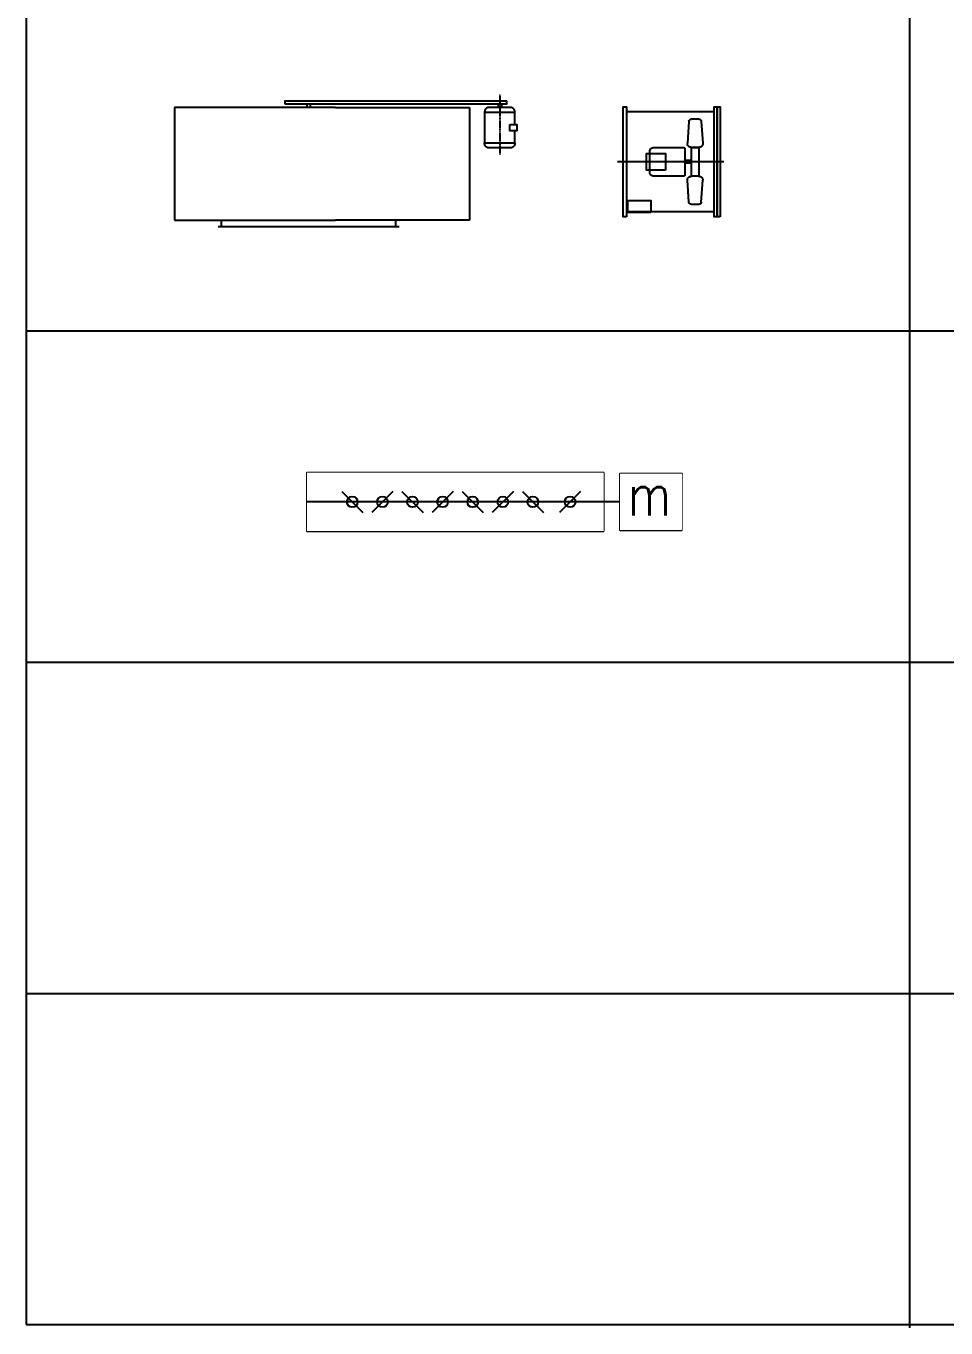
# Model space of a CAD drawing. Header units: millimetres. Extents: x -91525 to 4597779, y -698580 to 576167.
# Drawn here: x -73199 to -66951, y 503125 to 511970 of the extents above; entities that cross this region are included whole.
import ezdxf

# ---------------------------------------------------------------- set-up
doc = ezdxf.new("R2010")
doc.units = ezdxf.units.MM
doc.set_wipeout_variables(frame=1)
doc.linetypes.add('CENTER', pattern=[2, 1.25, -0.25, 0.25, -0.25])
for name, color, linetype in [('!-AC-EQUIPEMNT', 3, 'Continuous'), ('!-AC-FAN EQUIPMENT', 3, 'Continuous'), ('!-AC-VENTILATION DUCT', 30, 'Continuous'), ('EQ', 2, 'Continuous')]:
    doc.layers.add(name, color=color, linetype=linetype)
doc.styles.add('ROMANS', font='romans.shx', dxfattribs={"width": 0.7, "bigfont": 'vns.shx'})

# ---------------------------------------------------------------- blocks, each defined once
blk = doc.blocks.new('ef 111')
at = {"layer": 'EQ', "color": 1, "linetype": 'CENTER'}
blk.add_line((1000, 225), (550, 225), dxfattribs=at)
at = {"layer": 'EQ', "color": 2}
for p, q in [((925, 237.5), (900, 237.5)), ((925, 212.5), (900, 212.5)), ((900, 0), (60, 0)), ((60, 0), (60, -1000)), ((900, -1000), (900, 0)), ((10, -525), (10, -1875)), ((10, -550), (60, -550)), ((60, -2200), (60, -1000)), ((900, -1000), (900, -2200)), ((925, -1187.5), (900, -1187.5)), ((925, -1212.5), (900, -1212.5)), ((10, -1850), (60, -1850)), ((900, -2200), (60, -2200))]:
    blk.add_line(p, q, dxfattribs=at)
for points in [[(637.5, 337.5), (630, 337.5, 0.414214), (600, 307.5), (600, 142.5, 0.414214), (630, 112.5), (637.5, 112.5)], [(862.5, 337.5), (870, 337.5, -0.414214), (900, 307.5), (900, 142.5, -0.414214), (870, 112.5), (862.5, 112.5)]]:
    blk.add_lwpolyline(points, format="xyb", dxfattribs=at)
for points in [[(772.5, 337.5), (862.5, 337.5), (862.5, 112.5), (637.5, 112.5)], [(637.5, 112.5), (637.5, 337.5), (727.5, 337.5)], [(772.5, 300), (772.5, 352.5), (727.5, 352.5), (727.5, 300), (772.5, 300)]]:
    blk.add_lwpolyline(points, dxfattribs=at)
blk.add_lwpolyline([(925, -1375), (950, -1375), (950, 275), (925, 275)], close=True, dxfattribs=at)
blk = doc.blocks.new('quat treo tran mb')
at = {"layer": '!-AC-EQUIPEMNT', "linetype": 'ByBlock'}
for p, q in [((260.6, 299.8), (-264.2, 299.8)), ((260.6, -299.8), (-264.2, -299.8))]:
    blk.add_line(p, q, dxfattribs=at)
at = {"layer": '!-AC-EQUIPEMNT', "color": 8, "linetype": 'ByBlock'}
for p, q in [((109.7, 241.4), (100.9, 110.6)), ((168.5, 255.2), (124.7, 255.2)), ((183.4, 241.4), (192.2, 110.6)), ((169.8, 86.6), (123.3, 86.6)), ((317.8, 0), (-317.8, 0)), ((125.2, 7.5), (85.9, 7.5)), ((125.2, 0), (85.9, 0)), ((125.2, -7.5), (85.9, -7.5)), ((109.7, -241.4), (100.9, -110.6)), ((169.8, -86.6), (123.3, -86.6)), ((183.4, -241.4), (192.2, -110.6)), ((168.5, -255.2), (124.7, -255.2))]:
    blk.add_line(p, q, dxfattribs=at)
at = {"layer": '!-AC-EQUIPEMNT', "linetype": 'ByBlock'}
for points in [[(-264.2, 329.8), (-282.6, 329.8), (-282.6, -329.8), (-264.2, -329.8)], [(278.9, 329.8), (260.6, 329.8), (260.6, -329.8), (278.9, -329.8)], [(297.3, 329.8), (278.9, 329.8), (278.9, -329.8), (297.3, -329.8)], [(-117.6, 302.3), (-254.7, 302.3), (-254.7, 231.8), (-117.6, 231.8)]]:
    blk.add_lwpolyline(points, close=True, dxfattribs=at)
at = {"layer": '!-AC-EQUIPEMNT', "color": 8, "linetype": 'ByBlock'}
blk.add_lwpolyline([(74, 86.4), (-100.3, 86.4, 0.414214), (-124.2, 62.5), (-124.2, -62.5, 0.414214), (-100.3, -86.4), (74, -86.4, 0.414214), (85.9, -74.5), (85.9, 74.5, 0.414214)], format="xyb", close=True, dxfattribs=at)
for points in [[(168, 86.6), (125.2, 86.6), (125.2, -86.6), (168, -86.6)], [(-30.2, 49.6), (-144.2, 49.6), (-144.2, -49.6), (-30.2, -49.6)]]:
    blk.add_lwpolyline(points, close=True, dxfattribs=at)
for centre, radius, start, end in [((124.7, 240.2), 15, 90, 175.18978), ((168.5, 240.2), 15, 4.81022, 90), ((123.3, 109), 22.5, 176.13399, 270), ((169.8, 109), 22.5, 270, 3.86601), ((123.3, -109), 22.5, 90, 183.86601), ((169.8, -109), 22.5, 356.13399, 90), ((124.7, -240.2), 15, 184.81022, 270), ((168.5, -240.2), 15, 270, 355.18978)]:
    blk.add_arc(centre, radius, start, end, dxfattribs=at)

msp = doc.modelspace()

# ---------------------------------------------------------------- linework, layer by layer
at = {"layer": '!-AC-VENTILATION DUCT', "ltscale": 0.2, "elevation": 0}
for points in [[(-69275.4, 508538.7), (-69275.4, 508934.9), (-71291.4, 508934.9), (-71291.4, 508538.7)], [(-68742.7, 508545.9), (-68742.7, 508927.8), (-69165.9, 508927.8), (-69165.9, 508545.9)]]:
    msp.add_lwpolyline(points, close=True, dxfattribs=at)
at = {"color": 2}
for p, q in [((-73198.7, 539598.3), (-73198.7, 503148.3)), ((-67198.7, 539148.3), (-67198.7, 503125.2)), ((-73198.7, 509898.3), (-41698.7, 509898.3)), ((-73198.7, 507648.3), (-41698.7, 507648.3)), ((-73198.7, 505398.3), (-41698.7, 505398.3)), ((-73198.7, 503148.3), (-41698.7, 503148.3))]:
    msp.add_line(p, q, dxfattribs=at)

# ---------------------------------------------------------------- block references
at = {"layer": '!-AC-EQUIPEMNT', "xscale": -0.9107142852590187, "yscale": 0.9107142852590187, "zscale": 0.9107142857913915, "rotation": 270}
msp.add_blockref('ef 111', (-70186.9, 510596.2), dxfattribs=at)
at = {"layer": '!-AC-FAN EQUIPMENT', "xscale": -1.135893087088334, "yscale": 1.135893093422055, "zscale": 1.135893092414832, "rotation": 180}
msp.add_blockref('quat treo tran mb', (-68821.6, 511047.2), dxfattribs=at)

# ---------------------------------------------------------------- next in the draw order: wipeouts: each hides what was drawn before it
at = {"ltscale": 0.2}
msp.add_wipeout([(-69275.4, 508934.9), (-71291.4, 508934.9), (-71291.4, 508538.8), (-69275.4, 508538.8)], dxfattribs=at).dxf.layer = '!-AC-VENTILATION DUCT'
msp.add_wipeout([(-69165.9, 508927.8), (-69165.9, 508545.9), (-68742.7, 508545.9), (-68742.7, 508927.8)], dxfattribs=at).translate(0, 0, 0).dxf.layer = '!-AC-VENTILATION DUCT'

# ---------------------------------------------------------------- next in the draw order: linework, layer by layer
at = {"layer": '!-AC-VENTILATION DUCT', "color": 7, "ltscale": 0.2}
for p, q in [((-71054.8, 508808.7), (-70911.1, 508665)), ((-70706.7, 508808.7), (-70850.3, 508665)), ((-70645.9, 508808.7), (-70502.3, 508665)), ((-70297.9, 508808.7), (-70441.5, 508665)), ((-70237.1, 508808.7), (-70093.4, 508665)), ((-69889, 508808.7), (-70032.7, 508665)), ((-69828.2, 508808.7), (-69684.6, 508665)), ((-69432.2, 508808.7), (-69575.8, 508665))]:
    msp.add_line(p, q, dxfattribs=at)
at = {"layer": '!-AC-VENTILATION DUCT', "color": 7, "ltscale": 0.2, "elevation": 0}
msp.add_lwpolyline([(-69165.9, 508736.8), (-71291.4, 508736.8)], dxfattribs=at)
for points in [[(-70946.6, 508736.8, -1), (-71019.3, 508736.8, -1)], [(-70778.5, 508700.5, -1), (-70778.5, 508773.2, -1)], [(-70537.7, 508736.8, -1), (-70610.5, 508736.8, -1)], [(-70369.7, 508700.5, -1), (-70369.7, 508773.2, -1)], [(-70128.9, 508736.8, -1), (-70201.6, 508736.8, -1)], [(-69960.8, 508700.5, -1), (-69960.8, 508773.2, -1)], [(-69720.1, 508736.8, -1), (-69792.8, 508736.8, -1)], [(-69504, 508700.5, -1), (-69504, 508773.2, -1)]]:
    msp.add_lwpolyline(points, format="xyb", close=True, dxfattribs=at)

# ---------------------------------------------------------------- next in the draw order: texts
at = {"layer": '!-AC-VENTILATION DUCT', "color": 7, "ltscale": 0.2, "style": 'ROMANS', "width": 0.8}
msp.add_text('m', height=288, dxfattribs=at).set_placement((-69112.2, 508645.5))

doc.saveas('drawing.dxf')
